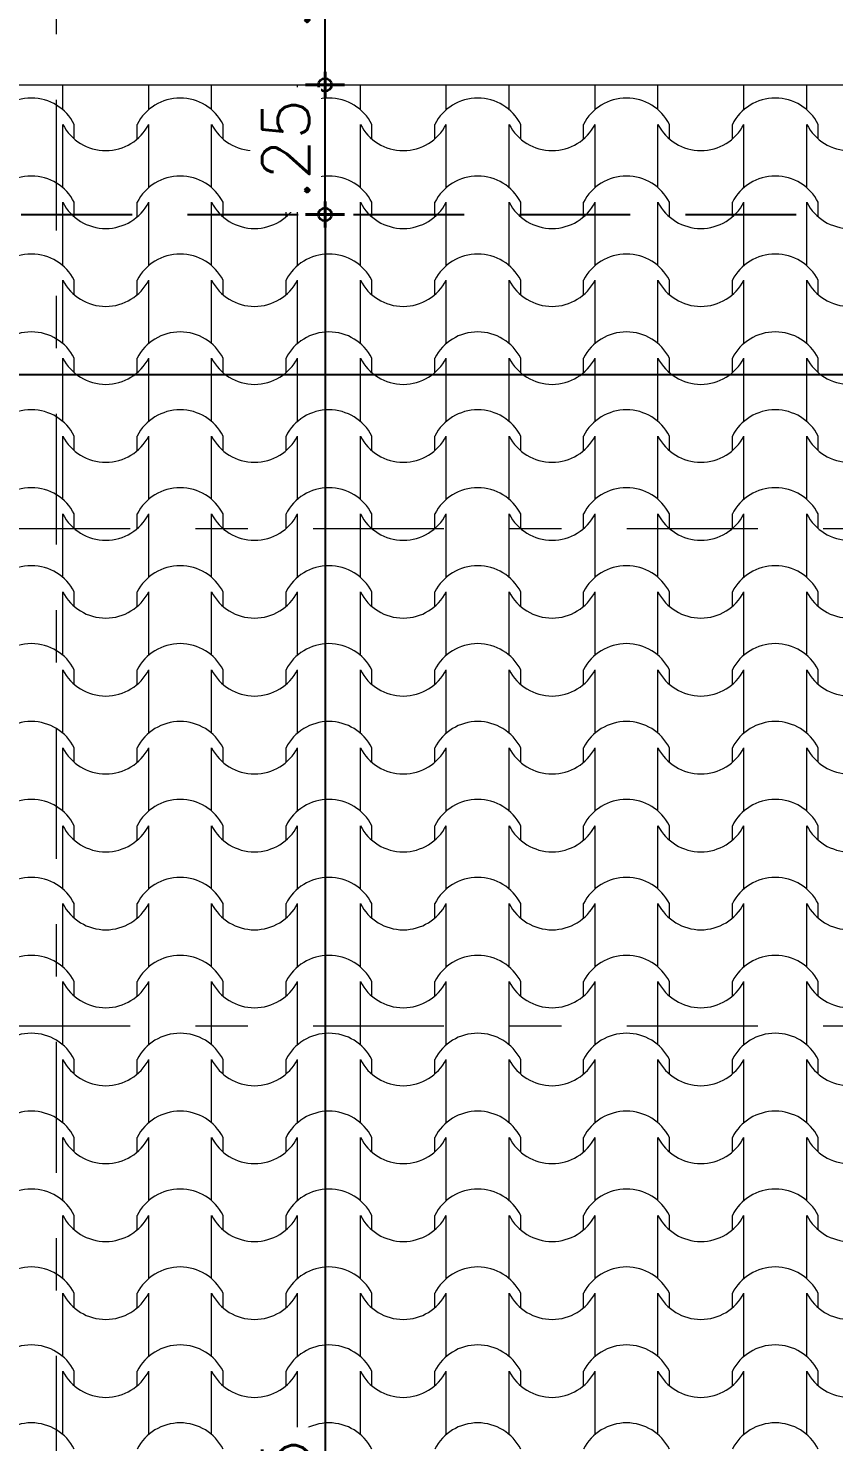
# Model space of a CAD drawing. Header units: metres. Extents: x -50 to 76, y -61 to 14.
# Drawn here: x 56.157 to 57.697, y -1.745 to 0.956 of the extents above; entities that cross this region are included whole.
import ezdxf

# ---------------------------------------------------------------- set-up
doc = ezdxf.new("R2010")
doc.units = ezdxf.units.M
doc.header["$MEASUREMENT"] = 0
for name, pattern in [('CENTERX2', [4, 2.5, -0.5, 0.5, -0.5]), ('DASHDOT2', [0.5, 0.25, -0.125, 0, -0.125]), ('Línea Oculta', [0.3175, 0.211667, -0.105833])]:
    doc.linetypes.add(name, pattern=pattern)
for name, color, linetype, lineweight in [('1 MUROS', 255, 'Continuous', 60), ('COTAS', 251, 'Continuous', 35), ('EJES', 251, 'CENTERX2', 0)]:
    doc.layers.add(name, color=color, linetype=linetype, lineweight=lineweight)
doc.layers.add('Nuevo_Estructura Compleja - Cubiertas', color=7, linetype='Continuous')
doc.layers.add('Nuevo_Estructura Compleja - Cubiertas_Pluma_Nº__92', color=7, linetype='Continuous', lineweight=13, true_color=0xbf8080)
doc.styles.add('cotas', font='romans.shx')
doc.dimstyles.new('COT-50', dxfattribs={"dimscale": 0.5, "dimtxt": 0.18, "dimasz": 0.05, "dimexe": 0.08, "dimexo": 0.1, "dimgap": 0.06, "dimtad": 1, "dimzin": 4, "dimdsep": 46, "dimtxsty": 'cotas', "dimblk1": 'COTA', "dimblk2": 'COTA', "dimsah": 1, "dimcen": 0.09, "dimse1": 1, "dimse2": 1, "dimclrd": 256, "dimclre": 253, "dimclrt": 14, "dimadec": 0, "dimazin": 0, "dimtfac": 1, "dimtix": 1, "dimtmove": 0, "dimatfit": 3, "dimldrblk": 'COTA', "dimfxl": 1, "dimtfill": 1, "dimtfillclr": 256, "dimtolj": 1, "dimtzin": 12, "dimarcsym": 0})

# ---------------------------------------------------------------- blocks, each defined once
blk = doc.blocks.new('*X26')
at = {"layer": 'Nuevo_Estructura Compleja - Cubiertas_Pluma_Nº__92', "color": 23, "linetype": 'Continuous', "lineweight": 13, "true_color": 0xbf8080}
for p, q in [((1.9118, 0.8002), (1.9118, 0.8475)), ((2.0761, 0.8002), (2.0761, 0.8475)), ((2.1963, 0.8002), (2.1963, 0.8475)), ((2.3606, 0.8002), (2.3606, 0.8475)), ((2.4808, 0.8002), (2.4808, 0.8475)), ((2.645, 0.8002), (2.645, 0.8475)), ((2.7653, 0.8002), (2.7653, 0.8475)), ((2.9295, 0.8002), (2.9295, 0.8475)), ((3.0498, 0.8002), (3.0498, 0.8475)), ((3.214, 0.8002), (3.214, 0.8475)), ((3.3342, 0.8002), (3.3342, 0.8475)), ((1.9118, 0.7117), (1.9118, 0.7721)), ((1.9338, 0.7443), (1.9338, 0.7721)), ((2.0541, 0.7443), (2.0541, 0.7721)), ((2.0761, 0.7117), (2.0761, 0.7721)), ((2.1963, 0.7117), (2.1963, 0.7721)), ((2.2183, 0.7443), (2.2183, 0.7721)), ((2.3386, 0.7443), (2.3386, 0.7721)), ((2.3606, 0.7117), (2.3606, 0.7721)), ((2.4808, 0.7117), (2.4808, 0.7721)), ((2.5028, 0.7443), (2.5028, 0.7721)), ((2.623, 0.7443), (2.623, 0.7721)), ((2.645, 0.7117), (2.645, 0.7721)), ((2.7653, 0.7117), (2.7653, 0.7721)), ((2.7873, 0.7443), (2.7873, 0.7721)), ((2.9075, 0.7443), (2.9075, 0.7721)), ((2.9295, 0.7117), (2.9295, 0.7721)), ((3.0498, 0.7117), (3.0498, 0.7721)), ((3.0718, 0.7443), (3.0718, 0.7721)), ((3.192, 0.7443), (3.192, 0.7721)), ((3.214, 0.7117), (3.214, 0.7721)), ((3.3342, 0.7117), (3.3342, 0.7721)), ((3.3562, 0.7443), (3.3562, 0.7721)), ((1.9118, 0.6513), (1.9118, 0.7117)), ((2.0761, 0.6513), (2.0761, 0.7117)), ((2.1963, 0.6513), (2.1963, 0.7117)), ((2.3606, 0.6513), (2.3606, 0.7117)), ((2.4808, 0.6513), (2.4808, 0.7117)), ((2.645, 0.6513), (2.645, 0.7117)), ((2.7653, 0.6513), (2.7653, 0.7117)), ((2.9295, 0.6513), (2.9295, 0.7117)), ((3.0498, 0.6513), (3.0498, 0.7117)), ((3.214, 0.6513), (3.214, 0.7117)), ((3.3342, 0.6513), (3.3342, 0.7117)), ((1.9118, 0.5628), (1.9118, 0.6232)), ((1.9338, 0.5954), (1.9338, 0.6232)), ((2.0541, 0.5954), (2.0541, 0.6232)), ((2.0761, 0.5628), (2.0761, 0.6232)), ((2.1963, 0.5628), (2.1963, 0.6232)), ((2.2183, 0.5954), (2.2183, 0.6232)), ((2.3386, 0.5954), (2.3386, 0.6232)), ((2.3606, 0.5628), (2.3606, 0.6232)), ((2.4808, 0.5628), (2.4808, 0.6232)), ((2.5028, 0.5954), (2.5028, 0.6232)), ((2.623, 0.5954), (2.623, 0.6232)), ((2.645, 0.5628), (2.645, 0.6232)), ((2.7653, 0.5628), (2.7653, 0.6232)), ((2.7873, 0.5954), (2.7873, 0.6232)), ((2.9075, 0.5954), (2.9075, 0.6232)), ((2.9295, 0.5628), (2.9295, 0.6232)), ((3.0498, 0.5628), (3.0498, 0.6232)), ((3.0718, 0.5954), (3.0718, 0.6232)), ((3.192, 0.5954), (3.192, 0.6232)), ((3.214, 0.5628), (3.214, 0.6232)), ((3.3342, 0.5628), (3.3342, 0.6232)), ((3.3562, 0.5954), (3.3562, 0.6232)), ((1.9118, 0.5024), (1.9118, 0.5628)), ((2.0761, 0.5024), (2.0761, 0.5628)), ((2.1963, 0.5024), (2.1963, 0.5628)), ((2.3606, 0.5024), (2.3606, 0.5628)), ((2.4808, 0.5024), (2.4808, 0.5628)), ((2.645, 0.5024), (2.645, 0.5628)), ((2.7653, 0.5024), (2.7653, 0.5628)), ((2.9295, 0.5024), (2.9295, 0.5628)), ((3.0498, 0.5024), (3.0498, 0.5628)), ((3.214, 0.5024), (3.214, 0.5628)), ((3.3342, 0.5024), (3.3342, 0.5628)), ((1.9118, 0.4139), (1.9118, 0.4743)), ((1.9338, 0.4466), (1.9338, 0.4743)), ((2.0541, 0.4466), (2.0541, 0.4743)), ((2.0761, 0.4139), (2.0761, 0.4743)), ((2.1963, 0.4139), (2.1963, 0.4743)), ((2.2183, 0.4466), (2.2183, 0.4743)), ((2.3386, 0.4466), (2.3386, 0.4743)), ((2.3606, 0.4139), (2.3606, 0.4743)), ((2.4808, 0.4139), (2.4808, 0.4743)), ((2.5028, 0.4466), (2.5028, 0.4743)), ((2.623, 0.4466), (2.623, 0.4743)), ((2.645, 0.4139), (2.645, 0.4743)), ((2.7653, 0.4139), (2.7653, 0.4743)), ((2.7873, 0.4466), (2.7873, 0.4743)), ((2.9075, 0.4466), (2.9075, 0.4743)), ((2.9295, 0.4139), (2.9295, 0.4743)), ((3.0498, 0.4139), (3.0498, 0.4743)), ((3.0718, 0.4466), (3.0718, 0.4743)), ((3.192, 0.4466), (3.192, 0.4743)), ((3.214, 0.4139), (3.214, 0.4743)), ((3.3342, 0.4139), (3.3342, 0.4743)), ((3.3562, 0.4466), (3.3562, 0.4743)), ((1.9118, 0.3536), (1.9118, 0.4139)), ((2.0761, 0.3536), (2.0761, 0.4139)), ((2.1963, 0.3536), (2.1963, 0.4139)), ((2.3606, 0.3536), (2.3606, 0.4139)), ((2.4808, 0.3536), (2.4808, 0.4139)), ((2.645, 0.3536), (2.645, 0.4139)), ((2.7653, 0.3536), (2.7653, 0.4139)), ((2.9295, 0.3536), (2.9295, 0.4139)), ((3.0498, 0.3536), (3.0498, 0.4139)), ((3.214, 0.3536), (3.214, 0.4139)), ((3.3342, 0.3536), (3.3342, 0.4139)), ((1.9118, 0.2651), (1.9118, 0.3254)), ((1.9338, 0.2977), (1.9338, 0.3254)), ((2.0541, 0.2977), (2.0541, 0.3254)), ((2.0761, 0.2651), (2.0761, 0.3254)), ((2.1963, 0.2651), (2.1963, 0.3254)), ((2.2183, 0.2977), (2.2183, 0.3254)), ((2.3386, 0.2977), (2.3386, 0.3254)), ((2.3606, 0.2651), (2.3606, 0.3254)), ((2.4808, 0.2651), (2.4808, 0.3254)), ((2.5028, 0.2977), (2.5028, 0.3254)), ((2.623, 0.2977), (2.623, 0.3254)), ((2.645, 0.2651), (2.645, 0.3254)), ((2.7653, 0.2651), (2.7653, 0.3254)), ((2.7873, 0.2977), (2.7873, 0.3254)), ((2.9075, 0.2977), (2.9075, 0.3254)), ((2.9295, 0.2651), (2.9295, 0.3254)), ((3.0498, 0.2651), (3.0498, 0.3254)), ((3.0718, 0.2977), (3.0718, 0.3254)), ((3.192, 0.2977), (3.192, 0.3254)), ((3.214, 0.2651), (3.214, 0.3254)), ((3.3342, 0.2651), (3.3342, 0.3254)), ((3.3562, 0.2977), (3.3562, 0.3254)), ((1.9118, 0.2047), (1.9118, 0.2651)), ((2.0761, 0.2047), (2.0761, 0.2651)), ((2.1963, 0.2047), (2.1963, 0.2651)), ((2.3606, 0.2047), (2.3606, 0.2651)), ((2.4808, 0.2047), (2.4808, 0.2651)), ((2.645, 0.2047), (2.645, 0.2651)), ((2.7653, 0.2047), (2.7653, 0.2651)), ((2.9295, 0.2047), (2.9295, 0.2651)), ((3.0498, 0.2047), (3.0498, 0.2651)), ((3.214, 0.2047), (3.214, 0.2651)), ((3.3342, 0.2047), (3.3342, 0.2651)), ((1.9118, 0.1162), (1.9118, 0.1766)), ((1.9338, 0.1488), (1.9338, 0.1766)), ((2.0541, 0.1488), (2.0541, 0.1766)), ((2.0761, 0.1162), (2.0761, 0.1766)), ((2.1963, 0.1162), (2.1963, 0.1766)), ((2.2183, 0.1488), (2.2183, 0.1766)), ((2.3386, 0.1488), (2.3386, 0.1766)), ((2.3606, 0.1162), (2.3606, 0.1766)), ((2.4808, 0.1162), (2.4808, 0.1766)), ((2.5028, 0.1488), (2.5028, 0.1766)), ((2.623, 0.1488), (2.623, 0.1766)), ((2.645, 0.1162), (2.645, 0.1766)), ((2.7653, 0.1162), (2.7653, 0.1766)), ((2.7873, 0.1488), (2.7873, 0.1766)), ((2.9075, 0.1488), (2.9075, 0.1766)), ((2.9295, 0.1162), (2.9295, 0.1766)), ((3.0498, 0.1162), (3.0498, 0.1766)), ((3.0718, 0.1488), (3.0718, 0.1766)), ((3.192, 0.1488), (3.192, 0.1766)), ((3.214, 0.1162), (3.214, 0.1766)), ((3.3342, 0.1162), (3.3342, 0.1766)), ((3.3562, 0.1488), (3.3562, 0.1766)), ((1.9118, 0.0558), (1.9118, 0.1162)), ((2.0761, 0.0558), (2.0761, 0.1162)), ((2.1963, 0.0558), (2.1963, 0.1162)), ((2.3606, 0.0558), (2.3606, 0.1162)), ((2.4808, 0.0558), (2.4808, 0.1162)), ((2.645, 0.0558), (2.645, 0.1162)), ((2.7653, 0.0558), (2.7653, 0.1162)), ((2.9295, 0.0558), (2.9295, 0.1162)), ((3.0498, 0.0558), (3.0498, 0.1162)), ((3.214, 0.0558), (3.214, 0.1162)), ((3.3342, 0.0558), (3.3342, 0.1162)), ((1.9118, -0.0327), (1.9118, 0.0277)), ((1.9338, -0.0001), (1.9338, 0.0277)), ((2.0541, -0.0001), (2.0541, 0.0277)), ((2.0761, -0.0327), (2.0761, 0.0277)), ((2.1963, -0.0327), (2.1963, 0.0277)), ((2.2183, -0.0001), (2.2183, 0.0277)), ((2.3386, -0.0001), (2.3386, 0.0277)), ((2.3606, -0.0327), (2.3606, 0.0277)), ((2.4808, -0.0327), (2.4808, 0.0277)), ((2.5028, -0.0001), (2.5028, 0.0277)), ((2.623, -0.0001), (2.623, 0.0277)), ((2.645, -0.0327), (2.645, 0.0277)), ((2.7653, -0.0327), (2.7653, 0.0277)), ((2.7873, -0.0001), (2.7873, 0.0277)), ((2.9075, -0.0001), (2.9075, 0.0277)), ((2.9295, -0.0327), (2.9295, 0.0277)), ((3.0498, -0.0327), (3.0498, 0.0277)), ((3.0718, -0.0001), (3.0718, 0.0277)), ((3.192, -0.0001), (3.192, 0.0277)), ((3.214, -0.0327), (3.214, 0.0277)), ((3.3342, -0.0327), (3.3342, 0.0277)), ((3.3562, -0.0001), (3.3562, 0.0277)), ((1.9118, -0.0931), (1.9118, -0.0327)), ((2.0761, -0.0931), (2.0761, -0.0327)), ((2.1963, -0.0931), (2.1963, -0.0327)), ((2.3606, -0.0931), (2.3606, -0.0327)), ((2.4808, -0.0931), (2.4808, -0.0327)), ((2.645, -0.0931), (2.645, -0.0327)), ((2.7653, -0.0931), (2.7653, -0.0327)), ((2.9295, -0.0931), (2.9295, -0.0327)), ((3.0498, -0.0931), (3.0498, -0.0327)), ((3.214, -0.0931), (3.214, -0.0327)), ((3.3342, -0.0931), (3.3342, -0.0327)), ((1.9118, -0.1816), (1.9118, -0.1212)), ((1.9338, -0.1489), (1.9338, -0.1212)), ((2.0541, -0.1489), (2.0541, -0.1212)), ((2.0761, -0.1816), (2.0761, -0.1212)), ((2.1963, -0.1816), (2.1963, -0.1212)), ((2.2183, -0.1489), (2.2183, -0.1212)), ((2.3386, -0.1489), (2.3386, -0.1212)), ((2.3606, -0.1816), (2.3606, -0.1212)), ((2.4808, -0.1816), (2.4808, -0.1212)), ((2.5028, -0.1489), (2.5028, -0.1212)), ((2.623, -0.1489), (2.623, -0.1212)), ((2.645, -0.1816), (2.645, -0.1212)), ((2.7653, -0.1816), (2.7653, -0.1212)), ((2.7873, -0.1489), (2.7873, -0.1212)), ((2.9075, -0.1489), (2.9075, -0.1212)), ((2.9295, -0.1816), (2.9295, -0.1212)), ((3.0498, -0.1816), (3.0498, -0.1212)), ((3.0718, -0.1489), (3.0718, -0.1212)), ((3.192, -0.1489), (3.192, -0.1212)), ((3.214, -0.1816), (3.214, -0.1212)), ((3.3342, -0.1816), (3.3342, -0.1212)), ((3.3562, -0.1489), (3.3562, -0.1212)), ((1.9118, -0.2419), (1.9118, -0.1816)), ((2.0761, -0.2419), (2.0761, -0.1816)), ((2.1963, -0.2419), (2.1963, -0.1816)), ((2.3606, -0.2419), (2.3606, -0.1816)), ((2.4808, -0.2419), (2.4808, -0.1816)), ((2.645, -0.2419), (2.645, -0.1816)), ((2.7653, -0.2419), (2.7653, -0.1816)), ((2.9295, -0.2419), (2.9295, -0.1816)), ((3.0498, -0.2419), (3.0498, -0.1816)), ((3.214, -0.2419), (3.214, -0.1816)), ((3.3342, -0.2419), (3.3342, -0.1816)), ((1.9118, -0.3304), (1.9118, -0.2701)), ((1.9338, -0.2978), (1.9338, -0.2701)), ((2.0541, -0.2978), (2.0541, -0.2701)), ((2.0761, -0.3304), (2.0761, -0.2701)), ((2.1963, -0.3304), (2.1963, -0.2701)), ((2.2183, -0.2978), (2.2183, -0.2701)), ((2.3386, -0.2978), (2.3386, -0.2701)), ((2.3606, -0.3304), (2.3606, -0.2701)), ((2.4808, -0.3304), (2.4808, -0.2701)), ((2.5028, -0.2978), (2.5028, -0.2701)), ((2.623, -0.2978), (2.623, -0.2701)), ((2.645, -0.3304), (2.645, -0.2701)), ((2.7653, -0.3304), (2.7653, -0.2701)), ((2.7873, -0.2978), (2.7873, -0.2701)), ((2.9075, -0.2978), (2.9075, -0.2701)), ((2.9295, -0.3304), (2.9295, -0.2701)), ((3.0498, -0.3304), (3.0498, -0.2701)), ((3.0718, -0.2978), (3.0718, -0.2701)), ((3.192, -0.2978), (3.192, -0.2701)), ((3.214, -0.3304), (3.214, -0.2701)), ((3.3342, -0.3304), (3.3342, -0.2701)), ((3.3562, -0.2978), (3.3562, -0.2701)), ((1.9118, -0.3908), (1.9118, -0.3304)), ((2.0761, -0.3908), (2.0761, -0.3304)), ((2.1963, -0.3908), (2.1963, -0.3304)), ((2.3606, -0.3908), (2.3606, -0.3304)), ((2.4808, -0.3908), (2.4808, -0.3304)), ((2.645, -0.3908), (2.645, -0.3304)), ((2.7653, -0.3908), (2.7653, -0.3304)), ((2.9295, -0.3908), (2.9295, -0.3304)), ((3.0498, -0.3908), (3.0498, -0.3304)), ((3.214, -0.3908), (3.214, -0.3304)), ((3.3342, -0.3908), (3.3342, -0.3304)), ((1.9118, -0.4793), (1.9118, -0.4189)), ((1.9338, -0.4467), (1.9338, -0.4189)), ((2.0541, -0.4467), (2.0541, -0.4189)), ((2.0761, -0.4793), (2.0761, -0.4189)), ((2.1963, -0.4793), (2.1963, -0.4189)), ((2.2183, -0.4467), (2.2183, -0.4189)), ((2.3386, -0.4467), (2.3386, -0.4189)), ((2.3606, -0.4793), (2.3606, -0.4189)), ((2.4808, -0.4793), (2.4808, -0.4189)), ((2.5028, -0.4467), (2.5028, -0.4189)), ((2.623, -0.4467), (2.623, -0.4189)), ((2.645, -0.4793), (2.645, -0.4189)), ((2.7653, -0.4793), (2.7653, -0.4189)), ((2.7873, -0.4467), (2.7873, -0.4189)), ((2.9075, -0.4467), (2.9075, -0.4189)), ((2.9295, -0.4793), (2.9295, -0.4189)), ((3.0498, -0.4793), (3.0498, -0.4189)), ((3.0718, -0.4467), (3.0718, -0.4189)), ((3.192, -0.4467), (3.192, -0.4189)), ((3.214, -0.4793), (3.214, -0.4189)), ((3.3342, -0.4793), (3.3342, -0.4189)), ((3.3562, -0.4467), (3.3562, -0.4189)), ((1.9118, -0.5397), (1.9118, -0.4793)), ((2.0761, -0.5397), (2.0761, -0.4793)), ((2.1963, -0.5397), (2.1963, -0.4793)), ((2.3606, -0.5397), (2.3606, -0.4793)), ((2.4808, -0.5397), (2.4808, -0.4793)), ((2.645, -0.5397), (2.645, -0.4793)), ((2.7653, -0.5397), (2.7653, -0.4793)), ((2.9295, -0.5397), (2.9295, -0.4793)), ((3.0498, -0.5397), (3.0498, -0.4793)), ((3.214, -0.5397), (3.214, -0.4793)), ((3.3342, -0.5397), (3.3342, -0.4793)), ((1.9118, -0.6282), (1.9118, -0.5678)), ((1.9338, -0.5956), (1.9338, -0.5678)), ((2.0541, -0.5956), (2.0541, -0.5678)), ((2.0761, -0.6282), (2.0761, -0.5678)), ((2.1963, -0.6282), (2.1963, -0.5678)), ((2.2183, -0.5956), (2.2183, -0.5678)), ((2.3386, -0.5956), (2.3386, -0.5678)), ((2.3606, -0.6282), (2.3606, -0.5678)), ((2.4808, -0.6282), (2.4808, -0.5678)), ((2.5028, -0.5956), (2.5028, -0.5678)), ((2.623, -0.5956), (2.623, -0.5678)), ((2.645, -0.6282), (2.645, -0.5678)), ((2.7653, -0.6282), (2.7653, -0.5678)), ((2.7873, -0.5956), (2.7873, -0.5678)), ((2.9075, -0.5956), (2.9075, -0.5678)), ((2.9295, -0.6282), (2.9295, -0.5678)), ((3.0498, -0.6282), (3.0498, -0.5678)), ((3.0718, -0.5956), (3.0718, -0.5678)), ((3.192, -0.5956), (3.192, -0.5678)), ((3.214, -0.6282), (3.214, -0.5678)), ((3.3342, -0.6282), (3.3342, -0.5678)), ((3.3562, -0.5956), (3.3562, -0.5678)), ((1.9118, -0.6886), (1.9118, -0.6282)), ((2.0761, -0.6886), (2.0761, -0.6282)), ((2.1963, -0.6886), (2.1963, -0.6282)), ((2.3606, -0.6886), (2.3606, -0.6282)), ((2.4808, -0.6886), (2.4808, -0.6282)), ((2.645, -0.6886), (2.645, -0.6282)), ((2.7653, -0.6886), (2.7653, -0.6282)), ((2.9295, -0.6886), (2.9295, -0.6282)), ((3.0498, -0.6886), (3.0498, -0.6282)), ((3.214, -0.6886), (3.214, -0.6282)), ((3.3342, -0.6886), (3.3342, -0.6282)), ((1.9118, -0.777), (1.9118, -0.7167)), ((1.9338, -0.7444), (1.9338, -0.7167)), ((2.0541, -0.7444), (2.0541, -0.7167)), ((2.0761, -0.777), (2.0761, -0.7167)), ((2.1963, -0.777), (2.1963, -0.7167)), ((2.2183, -0.7444), (2.2183, -0.7167)), ((2.3386, -0.7444), (2.3386, -0.7167)), ((2.3606, -0.777), (2.3606, -0.7167)), ((2.4808, -0.777), (2.4808, -0.7167)), ((2.5028, -0.7444), (2.5028, -0.7167)), ((2.623, -0.7444), (2.623, -0.7167)), ((2.645, -0.777), (2.645, -0.7167)), ((2.7653, -0.777), (2.7653, -0.7167)), ((2.7873, -0.7444), (2.7873, -0.7167)), ((2.9075, -0.7444), (2.9075, -0.7167)), ((2.9295, -0.777), (2.9295, -0.7167)), ((3.0498, -0.777), (3.0498, -0.7167)), ((3.0718, -0.7444), (3.0718, -0.7167)), ((3.192, -0.7444), (3.192, -0.7167)), ((3.214, -0.777), (3.214, -0.7167)), ((3.3342, -0.777), (3.3342, -0.7167)), ((3.3562, -0.7444), (3.3562, -0.7167)), ((1.9118, -0.8374), (1.9118, -0.777)), ((2.0761, -0.8374), (2.0761, -0.777)), ((2.1963, -0.8374), (2.1963, -0.777)), ((2.3606, -0.8374), (2.3606, -0.777)), ((2.4808, -0.8374), (2.4808, -0.777)), ((2.645, -0.8374), (2.645, -0.777)), ((2.7653, -0.8374), (2.7653, -0.777)), ((2.9295, -0.8374), (2.9295, -0.777)), ((3.0498, -0.8374), (3.0498, -0.777)), ((3.214, -0.8374), (3.214, -0.777)), ((3.3342, -0.8374), (3.3342, -0.777)), ((1.9118, -0.9259), (1.9118, -0.8655)), ((1.9338, -0.8933), (1.9338, -0.8655)), ((2.0541, -0.8933), (2.0541, -0.8655)), ((2.0761, -0.9259), (2.0761, -0.8655)), ((2.1963, -0.9259), (2.1963, -0.8655)), ((2.2183, -0.8933), (2.2183, -0.8655)), ((2.3386, -0.8933), (2.3386, -0.8655)), ((2.3606, -0.9259), (2.3606, -0.8655)), ((2.4808, -0.9259), (2.4808, -0.8655)), ((2.5028, -0.8933), (2.5028, -0.8655)), ((2.623, -0.8933), (2.623, -0.8655)), ((2.645, -0.9259), (2.645, -0.8655)), ((2.7653, -0.9259), (2.7653, -0.8655)), ((2.7873, -0.8933), (2.7873, -0.8655)), ((2.9075, -0.8933), (2.9075, -0.8655)), ((2.9295, -0.9259), (2.9295, -0.8655)), ((3.0498, -0.9259), (3.0498, -0.8655)), ((3.0718, -0.8933), (3.0718, -0.8655)), ((3.192, -0.8933), (3.192, -0.8655)), ((3.214, -0.9259), (3.214, -0.8655)), ((3.3342, -0.9259), (3.3342, -0.8655)), ((3.3562, -0.8933), (3.3562, -0.8655)), ((1.9118, -0.9863), (1.9118, -0.9259)), ((2.0761, -0.9863), (2.0761, -0.9259)), ((2.1963, -0.9863), (2.1963, -0.9259)), ((2.3606, -0.9863), (2.3606, -0.9259)), ((2.4808, -0.9863), (2.4808, -0.9259)), ((2.645, -0.9863), (2.645, -0.9259)), ((2.7653, -0.9863), (2.7653, -0.9259)), ((2.9295, -0.9863), (2.9295, -0.9259)), ((3.0498, -0.9863), (3.0498, -0.9259)), ((3.214, -0.9863), (3.214, -0.9259)), ((3.3342, -0.9863), (3.3342, -0.9259)), ((1.9118, -1.0748), (1.9118, -1.0144)), ((1.9338, -1.0422), (1.9338, -1.0144)), ((2.0541, -1.0422), (2.0541, -1.0144)), ((2.0761, -1.0748), (2.0761, -1.0144)), ((2.1963, -1.0748), (2.1963, -1.0144)), ((2.2183, -1.0422), (2.2183, -1.0144)), ((2.3386, -1.0422), (2.3386, -1.0144)), ((2.3606, -1.0748), (2.3606, -1.0144)), ((2.4808, -1.0748), (2.4808, -1.0144)), ((2.5028, -1.0422), (2.5028, -1.0144)), ((2.623, -1.0422), (2.623, -1.0144)), ((2.645, -1.0748), (2.645, -1.0144)), ((2.7653, -1.0748), (2.7653, -1.0144)), ((2.7873, -1.0422), (2.7873, -1.0144)), ((2.9075, -1.0422), (2.9075, -1.0144)), ((2.9295, -1.0748), (2.9295, -1.0144)), ((3.0498, -1.0748), (3.0498, -1.0144)), ((3.0718, -1.0422), (3.0718, -1.0144)), ((3.192, -1.0422), (3.192, -1.0144)), ((3.214, -1.0748), (3.214, -1.0144)), ((3.3342, -1.0748), (3.3342, -1.0144)), ((3.3562, -1.0422), (3.3562, -1.0144)), ((1.9118, -1.1352), (1.9118, -1.0748)), ((2.0761, -1.1352), (2.0761, -1.0748)), ((2.1963, -1.1352), (2.1963, -1.0748)), ((2.3606, -1.1352), (2.3606, -1.0748)), ((2.4808, -1.1352), (2.4808, -1.0748)), ((2.645, -1.1352), (2.645, -1.0748)), ((2.7653, -1.1352), (2.7653, -1.0748)), ((2.9295, -1.1352), (2.9295, -1.0748)), ((3.0498, -1.1352), (3.0498, -1.0748)), ((3.214, -1.1352), (3.214, -1.0748)), ((3.3342, -1.1352), (3.3342, -1.0748)), ((1.9118, -1.2237), (1.9118, -1.1633)), ((1.9338, -1.191), (1.9338, -1.1633)), ((2.0541, -1.191), (2.0541, -1.1633)), ((2.0761, -1.2237), (2.0761, -1.1633)), ((2.1963, -1.2237), (2.1963, -1.1633)), ((2.2183, -1.191), (2.2183, -1.1633)), ((2.3386, -1.191), (2.3386, -1.1633)), ((2.3606, -1.2237), (2.3606, -1.1633)), ((2.4808, -1.2237), (2.4808, -1.1633)), ((2.5028, -1.191), (2.5028, -1.1633)), ((2.623, -1.191), (2.623, -1.1633)), ((2.645, -1.2237), (2.645, -1.1633)), ((2.7653, -1.2237), (2.7653, -1.1633)), ((2.7873, -1.191), (2.7873, -1.1633)), ((2.9075, -1.191), (2.9075, -1.1633)), ((2.9295, -1.2237), (2.9295, -1.1633)), ((3.0498, -1.2237), (3.0498, -1.1633)), ((3.0718, -1.191), (3.0718, -1.1633)), ((3.192, -1.191), (3.192, -1.1633)), ((3.214, -1.2237), (3.214, -1.1633)), ((3.3342, -1.2237), (3.3342, -1.1633)), ((3.3562, -1.191), (3.3562, -1.1633)), ((1.9118, -1.284), (1.9118, -1.2237)), ((2.0761, -1.284), (2.0761, -1.2237)), ((2.1963, -1.284), (2.1963, -1.2237)), ((2.3606, -1.284), (2.3606, -1.2237)), ((2.4808, -1.284), (2.4808, -1.2237)), ((2.645, -1.284), (2.645, -1.2237)), ((2.7653, -1.284), (2.7653, -1.2237)), ((2.9295, -1.284), (2.9295, -1.2237)), ((3.0498, -1.284), (3.0498, -1.2237)), ((3.214, -1.284), (3.214, -1.2237)), ((3.3342, -1.284), (3.3342, -1.2237)), ((1.9118, -1.3725), (1.9118, -1.3122)), ((1.9338, -1.3399), (1.9338, -1.3122)), ((2.0541, -1.3399), (2.0541, -1.3122)), ((2.0761, -1.3725), (2.0761, -1.3122)), ((2.1963, -1.3725), (2.1963, -1.3122)), ((2.2183, -1.3399), (2.2183, -1.3122)), ((2.3386, -1.3399), (2.3386, -1.3122)), ((2.3606, -1.3725), (2.3606, -1.3122)), ((2.4808, -1.3725), (2.4808, -1.3122)), ((2.5028, -1.3399), (2.5028, -1.3122)), ((2.623, -1.3399), (2.623, -1.3122)), ((2.645, -1.3725), (2.645, -1.3122)), ((2.7653, -1.3725), (2.7653, -1.3122)), ((2.7873, -1.3399), (2.7873, -1.3122)), ((2.9075, -1.3399), (2.9075, -1.3122)), ((2.9295, -1.3725), (2.9295, -1.3122)), ((3.0498, -1.3725), (3.0498, -1.3122)), ((3.0718, -1.3399), (3.0718, -1.3122)), ((3.192, -1.3399), (3.192, -1.3122)), ((3.214, -1.3725), (3.214, -1.3122)), ((3.3342, -1.3725), (3.3342, -1.3122)), ((3.3562, -1.3399), (3.3562, -1.3122)), ((1.9118, -1.4329), (1.9118, -1.3725)), ((2.0761, -1.4329), (2.0761, -1.3725)), ((2.1963, -1.4329), (2.1963, -1.3725)), ((2.3606, -1.4329), (2.3606, -1.3725)), ((2.4808, -1.4329), (2.4808, -1.3725)), ((2.645, -1.4329), (2.645, -1.3725)), ((2.7653, -1.4329), (2.7653, -1.3725)), ((2.9295, -1.4329), (2.9295, -1.3725)), ((3.0498, -1.4329), (3.0498, -1.3725)), ((3.214, -1.4329), (3.214, -1.3725)), ((3.3342, -1.4329), (3.3342, -1.3725)), ((1.9118, -1.5214), (1.9118, -1.461)), ((1.9338, -1.4888), (1.9338, -1.461)), ((2.0541, -1.4888), (2.0541, -1.461)), ((2.0761, -1.5214), (2.0761, -1.461)), ((2.1963, -1.5214), (2.1963, -1.461)), ((2.2183, -1.4888), (2.2183, -1.461)), ((2.3386, -1.4888), (2.3386, -1.461)), ((2.3606, -1.5214), (2.3606, -1.461)), ((2.4808, -1.5214), (2.4808, -1.461)), ((2.5028, -1.4888), (2.5028, -1.461)), ((2.623, -1.4888), (2.623, -1.461)), ((2.645, -1.5214), (2.645, -1.461)), ((2.7653, -1.5214), (2.7653, -1.461)), ((2.7873, -1.4888), (2.7873, -1.461)), ((2.9075, -1.4888), (2.9075, -1.461)), ((2.9295, -1.5214), (2.9295, -1.461)), ((3.0498, -1.5214), (3.0498, -1.461)), ((3.0718, -1.4888), (3.0718, -1.461)), ((3.192, -1.4888), (3.192, -1.461)), ((3.214, -1.5214), (3.214, -1.461)), ((3.3342, -1.5214), (3.3342, -1.461)), ((3.3562, -1.4888), (3.3562, -1.461)), ((1.9118, -1.5818), (1.9118, -1.5214)), ((2.0761, -1.5818), (2.0761, -1.5214)), ((2.1963, -1.5818), (2.1963, -1.5214)), ((2.3606, -1.5818), (2.3606, -1.5214)), ((2.4808, -1.5818), (2.4808, -1.5214)), ((2.645, -1.5818), (2.645, -1.5214)), ((2.7653, -1.5818), (2.7653, -1.5214)), ((2.9295, -1.5818), (2.9295, -1.5214)), ((3.0498, -1.5818), (3.0498, -1.5214)), ((3.214, -1.5818), (3.214, -1.5214)), ((3.3342, -1.5818), (3.3342, -1.5214)), ((1.9118, -1.6703), (1.9118, -1.6099)), ((1.9338, -1.6377), (1.9338, -1.6099)), ((2.0541, -1.6377), (2.0541, -1.6099)), ((2.0761, -1.6703), (2.0761, -1.6099)), ((2.1963, -1.6703), (2.1963, -1.6099)), ((2.2183, -1.6377), (2.2183, -1.6099)), ((2.3386, -1.6377), (2.3386, -1.6099)), ((2.3606, -1.6703), (2.3606, -1.6099)), ((2.4808, -1.6703), (2.4808, -1.6099)), ((2.5028, -1.6377), (2.5028, -1.6099)), ((2.623, -1.6377), (2.623, -1.6099)), ((2.645, -1.6703), (2.645, -1.6099)), ((2.7653, -1.6703), (2.7653, -1.6099)), ((2.7873, -1.6377), (2.7873, -1.6099)), ((2.9075, -1.6377), (2.9075, -1.6099)), ((2.9295, -1.6703), (2.9295, -1.6099)), ((3.0498, -1.6703), (3.0498, -1.6099)), ((3.0718, -1.6377), (3.0718, -1.6099)), ((3.192, -1.6377), (3.192, -1.6099)), ((3.214, -1.6703), (3.214, -1.6099)), ((3.3342, -1.6703), (3.3342, -1.6099)), ((3.3562, -1.6377), (3.3562, -1.6099)), ((1.9118, -1.7307), (1.9118, -1.6703)), ((2.0761, -1.7307), (2.0761, -1.6703)), ((2.1963, -1.7307), (2.1963, -1.6703)), ((2.3606, -1.7307), (2.3606, -1.6703)), ((2.4808, -1.7307), (2.4808, -1.6703)), ((2.645, -1.7307), (2.645, -1.6703)), ((2.7653, -1.7307), (2.7653, -1.6703)), ((2.9295, -1.7307), (2.9295, -1.6703)), ((3.0498, -1.7307), (3.0498, -1.6703)), ((3.214, -1.7307), (3.214, -1.6703)), ((3.3342, -1.7307), (3.3342, -1.6703))]:
    blk.add_line(p, q, dxfattribs=at)
for centre, major_axis, start_param, end_param in [((1.8517, 0.7312), (0.0919, 0), 0.466079, 2.675513), ((2.1362, 0.7312), (0.0919, 0), 0.466079, 2.675513), ((2.4207, 0.7312), (0.0919, 0), 0.466079, 2.675513), ((2.7052, 0.7312), (0.0919, 0), 0.466079, 2.675513), ((2.9896, 0.7312), (0.0919, 0), 0.466079, 2.675513), ((3.2741, 0.7312), (0.0919, 0), 0.466079, 2.675513), ((1.9942, 0.8136), (0.0925, 0), 3.612631, 4.709413), ((1.9937, 0.8136), (0.0925, 0), 4.715365, 5.812147), ((2.2787, 0.8136), (0.0925, 0), 3.612631, 4.709413), ((2.2782, 0.8136), (0.0925, 0), 4.715365, 5.812147), ((2.5632, 0.8136), (0.0925, 0), 3.612631, 4.709413), ((2.5626, 0.8136), (0.0925, 0), 4.715365, 5.812147), ((2.8477, 0.8136), (0.0925, 0), 3.612631, 4.709413), ((2.8471, 0.8136), (0.0925, 0), 4.715365, 5.812147), ((3.1322, 0.8136), (0.0925, 0), 3.612631, 4.709413), ((3.1316, 0.8136), (0.0925, 0), 4.715365, 5.812147), ((3.4166, 0.8136), (0.0925, 0), 3.612631, 4.709413), ((1.8517, 0.5823), (0.0919, 0), 0.466079, 2.675513), ((2.1362, 0.5823), (0.0919, 0), 0.466079, 2.675513), ((2.4207, 0.5823), (0.0919, 0), 0.466079, 2.675513), ((2.7052, 0.5823), (0.0919, 0), 0.466079, 2.675513), ((2.9896, 0.5823), (0.0919, 0), 0.466079, 2.675513), ((3.2741, 0.5823), (0.0919, 0), 0.466079, 2.675513), ((1.9942, 0.6647), (0.0925, 0), 3.612631, 4.709413), ((1.9937, 0.6647), (0.0925, 0), 4.715365, 5.812147), ((2.2787, 0.6647), (0.0925, 0), 3.612631, 4.709413), ((2.2782, 0.6647), (0.0925, 0), 4.715365, 5.812147), ((2.5632, 0.6647), (0.0925, 0), 3.612631, 4.709413), ((2.5626, 0.6647), (0.0925, 0), 4.715365, 5.812147), ((2.8477, 0.6647), (0.0925, 0), 3.612631, 4.709413), ((2.8471, 0.6647), (0.0925, 0), 4.715365, 5.812147), ((3.1322, 0.6647), (0.0925, 0), 3.612631, 4.709413), ((3.1316, 0.6647), (0.0925, 0), 4.715365, 5.812147), ((3.4166, 0.6647), (0.0925, 0), 3.612631, 4.709413), ((1.8517, 0.4334), (0.0919, 0), 0.466079, 2.675513), ((2.1362, 0.4334), (0.0919, 0), 0.466079, 2.675513), ((2.4207, 0.4334), (0.0919, 0), 0.466079, 2.675513), ((2.7052, 0.4334), (0.0919, 0), 0.466079, 2.675513), ((2.9896, 0.4334), (0.0919, 0), 0.466079, 2.675513), ((3.2741, 0.4334), (0.0919, 0), 0.466079, 2.675513), ((1.9942, 0.5159), (0.0925, 0), 3.612631, 4.709413), ((1.9937, 0.5159), (0.0925, 0), 4.715365, 5.812147), ((2.2787, 0.5159), (0.0925, 0), 3.612631, 4.709413), ((2.2782, 0.5159), (0.0925, 0), 4.715365, 5.812147), ((2.5632, 0.5159), (0.0925, 0), 3.612631, 4.709413), ((2.5626, 0.5159), (0.0925, 0), 4.715365, 5.812147), ((2.8477, 0.5159), (0.0925, 0), 3.612631, 4.709413), ((2.8471, 0.5159), (0.0925, 0), 4.715365, 5.812147), ((3.1322, 0.5159), (0.0925, 0), 3.612631, 4.709413), ((3.1316, 0.5159), (0.0925, 0), 4.715365, 5.812147), ((3.4166, 0.5159), (0.0925, 0), 3.612631, 4.709413), ((1.8517, 0.2845), (0.0919, 0), 0.466079, 2.675513), ((2.1362, 0.2845), (0.0919, 0), 0.466079, 2.675513), ((2.4207, 0.2845), (0.0919, 0), 0.466079, 2.675513), ((2.7052, 0.2845), (0.0919, 0), 0.466079, 2.675513), ((2.9896, 0.2845), (0.0919, 0), 0.466079, 2.675513), ((3.2741, 0.2845), (0.0919, 0), 0.466079, 2.675513), ((1.9942, 0.367), (0.0925, 0), 3.612631, 4.709413), ((1.9937, 0.367), (0.0925, 0), 4.715365, 5.812147), ((2.2787, 0.367), (0.0925, 0), 3.612631, 4.709413), ((2.2782, 0.367), (0.0925, 0), 4.715365, 5.812147), ((2.5632, 0.367), (0.0925, 0), 3.612631, 4.709413), ((2.5626, 0.367), (0.0925, 0), 4.715365, 5.812147), ((2.8477, 0.367), (0.0925, 0), 3.612631, 4.709413), ((2.8471, 0.367), (0.0925, 0), 4.715365, 5.812147), ((3.1322, 0.367), (0.0925, 0), 3.612631, 4.709413), ((3.1316, 0.367), (0.0925, 0), 4.715365, 5.812147), ((3.4166, 0.367), (0.0925, 0), 3.612631, 4.709413), ((1.8517, 0.1357), (0.0919, 0), 0.466079, 2.675513), ((2.1362, 0.1357), (0.0919, 0), 0.466079, 2.675513), ((2.4207, 0.1357), (0.0919, 0), 0.466079, 2.675513), ((2.7052, 0.1357), (0.0919, 0), 0.466079, 2.675513), ((2.9896, 0.1357), (0.0919, 0), 0.466079, 2.675513), ((3.2741, 0.1357), (0.0919, 0), 0.466079, 2.675513), ((1.9942, 0.2181), (0.0925, 0), 3.612631, 4.709413), ((1.9937, 0.2181), (0.0925, 0), 4.715365, 5.812147), ((2.2787, 0.2181), (0.0925, 0), 3.612631, 4.709413), ((2.2782, 0.2181), (0.0925, 0), 4.715365, 5.812147), ((2.5632, 0.2181), (0.0925, 0), 3.612631, 4.709413), ((2.5626, 0.2181), (0.0925, 0), 4.715365, 5.812147), ((2.8477, 0.2181), (0.0925, 0), 3.612631, 4.709413), ((2.8471, 0.2181), (0.0925, 0), 4.715365, 5.812147), ((3.1322, 0.2181), (0.0925, 0), 3.612631, 4.709413), ((3.1316, 0.2181), (0.0925, 0), 4.715365, 5.812147), ((3.4166, 0.2181), (0.0925, 0), 3.612631, 4.709413), ((1.8517, -0.0132), (0.0919, 0), 0.466079, 2.675513), ((2.1362, -0.0132), (0.0919, 0), 0.466079, 2.675513), ((2.4207, -0.0132), (0.0919, 0), 0.466079, 2.675513), ((2.7052, -0.0132), (0.0919, 0), 0.466079, 2.675513), ((2.9896, -0.0132), (0.0919, 0), 0.466079, 2.675513), ((3.2741, -0.0132), (0.0919, 0), 0.466079, 2.675513), ((1.9942, 0.0692), (0.0925, 0), 3.612631, 4.709413), ((1.9937, 0.0692), (0.0925, 0), 4.715365, 5.812147), ((2.2787, 0.0692), (0.0925, 0), 3.612631, 4.709413), ((2.2782, 0.0692), (0.0925, 0), 4.715365, 5.812147), ((2.5632, 0.0692), (0.0925, 0), 3.612631, 4.709413), ((2.5626, 0.0692), (0.0925, 0), 4.715365, 5.812147), ((2.8477, 0.0692), (0.0925, 0), 3.612631, 4.709413), ((2.8471, 0.0692), (0.0925, 0), 4.715365, 5.812147), ((3.1322, 0.0692), (0.0925, 0), 3.612631, 4.709413), ((3.1316, 0.0692), (0.0925, 0), 4.715365, 5.812147), ((3.4166, 0.0692), (0.0925, 0), 3.612631, 4.709413), ((1.8517, -0.1621), (0.0919, 0), 0.466079, 2.675513), ((2.1362, -0.1621), (0.0919, 0), 0.466079, 2.675513), ((2.4207, -0.1621), (0.0919, 0), 0.466079, 2.675513), ((2.7052, -0.1621), (0.0919, 0), 0.466079, 2.675513), ((2.9896, -0.1621), (0.0919, 0), 0.466079, 2.675513), ((3.2741, -0.1621), (0.0919, 0), 0.466079, 2.675513), ((1.9942, -0.0796), (0.0925, 0), 3.612631, 4.709413), ((1.9937, -0.0796), (0.0925, 0), 4.715365, 5.812147), ((2.2787, -0.0796), (0.0925, 0), 3.612631, 4.709413), ((2.2782, -0.0796), (0.0925, 0), 4.715365, 5.812147), ((2.5632, -0.0796), (0.0925, 0), 3.612631, 4.709413), ((2.5626, -0.0796), (0.0925, 0), 4.715365, 5.812147), ((2.8477, -0.0796), (0.0925, 0), 3.612631, 4.709413), ((2.8471, -0.0796), (0.0925, 0), 4.715365, 5.812147), ((3.1322, -0.0796), (0.0925, 0), 3.612631, 4.709413), ((3.1316, -0.0796), (0.0925, 0), 4.715365, 5.812147), ((3.4166, -0.0796), (0.0925, 0), 3.612631, 4.709413), ((1.8517, -0.311), (0.0919, 0), 0.466079, 2.675513), ((2.1362, -0.311), (0.0919, 0), 0.466079, 2.675513), ((2.4207, -0.311), (0.0919, 0), 0.466079, 2.675513), ((2.7052, -0.311), (0.0919, 0), 0.466079, 2.675513), ((2.9896, -0.311), (0.0919, 0), 0.466079, 2.675513), ((3.2741, -0.311), (0.0919, 0), 0.466079, 2.675513), ((1.9942, -0.2285), (0.0925, 0), 3.612631, 4.709413), ((1.9937, -0.2285), (0.0925, 0), 4.715365, 5.812147), ((2.2787, -0.2285), (0.0925, 0), 3.612631, 4.709413), ((2.2782, -0.2285), (0.0925, 0), 4.715365, 5.812147), ((2.5632, -0.2285), (0.0925, 0), 3.612631, 4.709413), ((2.5626, -0.2285), (0.0925, 0), 4.715365, 5.812147), ((2.8477, -0.2285), (0.0925, 0), 3.612631, 4.709413), ((2.8471, -0.2285), (0.0925, 0), 4.715365, 5.812147), ((3.1322, -0.2285), (0.0925, 0), 3.612631, 4.709413), ((3.1316, -0.2285), (0.0925, 0), 4.715365, 5.812147), ((3.4166, -0.2285), (0.0925, 0), 3.612631, 4.709413), ((1.8517, -0.4598), (0.0919, 0), 0.466079, 2.675513), ((2.1362, -0.4598), (0.0919, 0), 0.466079, 2.675513), ((2.4207, -0.4598), (0.0919, 0), 0.466079, 2.675513), ((2.7052, -0.4598), (0.0919, 0), 0.466079, 2.675513), ((2.9896, -0.4598), (0.0919, 0), 0.466079, 2.675513), ((3.2741, -0.4598), (0.0919, 0), 0.466079, 2.675513), ((1.9942, -0.3774), (0.0925, 0), 3.612631, 4.709413), ((1.9937, -0.3774), (0.0925, 0), 4.715365, 5.812147), ((2.2787, -0.3774), (0.0925, 0), 3.612631, 4.709413), ((2.2782, -0.3774), (0.0925, 0), 4.715365, 5.812147), ((2.5632, -0.3774), (0.0925, 0), 3.612631, 4.709413), ((2.5626, -0.3774), (0.0925, 0), 4.715365, 5.812147), ((2.8477, -0.3774), (0.0925, 0), 3.612631, 4.709413), ((2.8471, -0.3774), (0.0925, 0), 4.715365, 5.812147), ((3.1322, -0.3774), (0.0925, 0), 3.612631, 4.709413), ((3.1316, -0.3774), (0.0925, 0), 4.715365, 5.812147), ((3.4166, -0.3774), (0.0925, 0), 3.612631, 4.709413), ((1.8517, -0.6087), (0.0919, 0), 0.466079, 2.675513), ((2.1362, -0.6087), (0.0919, 0), 0.466079, 2.675513), ((2.4207, -0.6087), (0.0919, 0), 0.466079, 2.675513), ((2.7052, -0.6087), (0.0919, 0), 0.466079, 2.675513), ((2.9896, -0.6087), (0.0919, 0), 0.466079, 2.675513), ((3.2741, -0.6087), (0.0919, 0), 0.466079, 2.675513), ((1.9942, -0.5262), (0.0925, 0), 3.612631, 4.709413), ((1.9937, -0.5262), (0.0925, 0), 4.715365, 5.812147), ((2.2787, -0.5262), (0.0925, 0), 3.612631, 4.709413), ((2.2782, -0.5262), (0.0925, 0), 4.715365, 5.812147), ((2.5632, -0.5262), (0.0925, 0), 3.612631, 4.709413), ((2.5626, -0.5262), (0.0925, 0), 4.715365, 5.812147), ((2.8477, -0.5262), (0.0925, 0), 3.612631, 4.709413), ((2.8471, -0.5262), (0.0925, 0), 4.715365, 5.812147), ((3.1322, -0.5262), (0.0925, 0), 3.612631, 4.709413), ((3.1316, -0.5262), (0.0925, 0), 4.715365, 5.812147), ((3.4166, -0.5262), (0.0925, 0), 3.612631, 4.709413), ((1.8517, -0.7576), (0.0919, 0), 0.466079, 2.675513), ((2.1362, -0.7576), (0.0919, 0), 0.466079, 2.675513), ((2.4207, -0.7576), (0.0919, 0), 0.466079, 2.675513), ((2.7052, -0.7576), (0.0919, 0), 0.466079, 2.675513), ((2.9896, -0.7576), (0.0919, 0), 0.466079, 2.675513), ((3.2741, -0.7576), (0.0919, 0), 0.466079, 2.675513), ((1.9942, -0.6751), (0.0925, 0), 3.612631, 4.709413), ((1.9937, -0.6751), (0.0925, 0), 4.715365, 5.812147), ((2.2787, -0.6751), (0.0925, 0), 3.612631, 4.709413), ((2.2782, -0.6751), (0.0925, 0), 4.715365, 5.812147), ((2.5632, -0.6751), (0.0925, 0), 3.612631, 4.709413), ((2.5626, -0.6751), (0.0925, 0), 4.715365, 5.812147), ((2.8477, -0.6751), (0.0925, 0), 3.612631, 4.709413), ((2.8471, -0.6751), (0.0925, 0), 4.715365, 5.812147), ((3.1322, -0.6751), (0.0925, 0), 3.612631, 4.709413), ((3.1316, -0.6751), (0.0925, 0), 4.715365, 5.812147), ((3.4166, -0.6751), (0.0925, 0), 3.612631, 4.709413), ((1.8517, -0.9065), (0.0919, 0), 0.466079, 2.675513), ((2.1362, -0.9065), (0.0919, 0), 0.466079, 2.675513), ((2.4207, -0.9065), (0.0919, 0), 0.466079, 2.675513), ((2.7052, -0.9065), (0.0919, 0), 0.466079, 2.675513), ((2.9896, -0.9065), (0.0919, 0), 0.466079, 2.675513), ((3.2741, -0.9065), (0.0919, 0), 0.466079, 2.675513), ((1.9942, -0.824), (0.0925, 0), 3.612631, 4.709413), ((1.9937, -0.824), (0.0925, 0), 4.715365, 5.812147), ((2.2787, -0.824), (0.0925, 0), 3.612631, 4.709413), ((2.2782, -0.824), (0.0925, 0), 4.715365, 5.812147), ((2.5632, -0.824), (0.0925, 0), 3.612631, 4.709413), ((2.5626, -0.824), (0.0925, 0), 4.715365, 5.812147), ((2.8477, -0.824), (0.0925, 0), 3.612631, 4.709413), ((2.8471, -0.824), (0.0925, 0), 4.715365, 5.812147), ((3.1322, -0.824), (0.0925, 0), 3.612631, 4.709413), ((3.1316, -0.824), (0.0925, 0), 4.715365, 5.812147), ((3.4166, -0.824), (0.0925, 0), 3.612631, 4.709413), ((1.8517, -1.0553), (0.0919, 0), 0.466079, 2.675513), ((2.1362, -1.0553), (0.0919, 0), 0.466079, 2.675513), ((2.4207, -1.0553), (0.0919, 0), 0.466079, 2.675513), ((2.7052, -1.0553), (0.0919, 0), 0.466079, 2.675513), ((2.9896, -1.0553), (0.0919, 0), 0.466079, 2.675513), ((3.2741, -1.0553), (0.0919, 0), 0.466079, 2.675513), ((1.9942, -0.9729), (0.0925, 0), 3.612631, 4.709413), ((1.9937, -0.9729), (0.0925, 0), 4.715365, 5.812147), ((2.2787, -0.9729), (0.0925, 0), 3.612631, 4.709413), ((2.2782, -0.9729), (0.0925, 0), 4.715365, 5.812147), ((2.5632, -0.9729), (0.0925, 0), 3.612631, 4.709413), ((2.5626, -0.9729), (0.0925, 0), 4.715365, 5.812147), ((2.8477, -0.9729), (0.0925, 0), 3.612631, 4.709413), ((2.8471, -0.9729), (0.0925, 0), 4.715365, 5.812147), ((3.1322, -0.9729), (0.0925, 0), 3.612631, 4.709413), ((3.1316, -0.9729), (0.0925, 0), 4.715365, 5.812147), ((3.4166, -0.9729), (0.0925, 0), 3.612631, 4.709413), ((1.8517, -1.2042), (0.0919, 0), 0.466079, 2.675513), ((2.1362, -1.2042), (0.0919, 0), 0.466079, 2.675513), ((2.4207, -1.2042), (0.0919, 0), 0.466079, 2.675513), ((2.7052, -1.2042), (0.0919, 0), 0.466079, 2.675513), ((2.9896, -1.2042), (0.0919, 0), 0.466079, 2.675513), ((3.2741, -1.2042), (0.0919, 0), 0.466079, 2.675513), ((1.9942, -1.1217), (0.0925, 0), 3.612631, 4.709413), ((1.9937, -1.1217), (0.0925, 0), 4.715365, 5.812147), ((2.2787, -1.1217), (0.0925, 0), 3.612631, 4.709413), ((2.2782, -1.1217), (0.0925, 0), 4.715365, 5.812147), ((2.5632, -1.1217), (0.0925, 0), 3.612631, 4.709413), ((2.5626, -1.1217), (0.0925, 0), 4.715365, 5.812147), ((2.8477, -1.1217), (0.0925, 0), 3.612631, 4.709413), ((2.8471, -1.1217), (0.0925, 0), 4.715365, 5.812147), ((3.1322, -1.1217), (0.0925, 0), 3.612631, 4.709413), ((3.1316, -1.1217), (0.0925, 0), 4.715365, 5.812147), ((3.4166, -1.1217), (0.0925, 0), 3.612631, 4.709413), ((1.8517, -1.3531), (0.0919, 0), 0.466079, 2.675513), ((2.1362, -1.3531), (0.0919, 0), 0.466079, 2.675513), ((2.4207, -1.3531), (0.0919, 0), 0.466079, 2.675513), ((2.7052, -1.3531), (0.0919, 0), 0.466079, 2.675513), ((2.9896, -1.3531), (0.0919, 0), 0.466079, 2.675513), ((3.2741, -1.3531), (0.0919, 0), 0.466079, 2.675513), ((1.9942, -1.2706), (0.0925, 0), 3.612631, 4.709413), ((1.9937, -1.2706), (0.0925, 0), 4.715365, 5.812147), ((2.2787, -1.2706), (0.0925, 0), 3.612631, 4.709413), ((2.2782, -1.2706), (0.0925, 0), 4.715365, 5.812147), ((2.5632, -1.2706), (0.0925, 0), 3.612631, 4.709413), ((2.5626, -1.2706), (0.0925, 0), 4.715365, 5.812147), ((2.8477, -1.2706), (0.0925, 0), 3.612631, 4.709413), ((2.8471, -1.2706), (0.0925, 0), 4.715365, 5.812147), ((3.1322, -1.2706), (0.0925, 0), 3.612631, 4.709413), ((3.1316, -1.2706), (0.0925, 0), 4.715365, 5.812147), ((3.4166, -1.2706), (0.0925, 0), 3.612631, 4.709413), ((1.8517, -1.5019), (0.0919, 0), 0.466079, 2.675513), ((2.1362, -1.5019), (0.0919, 0), 0.466079, 2.675513), ((2.4207, -1.5019), (0.0919, 0), 0.466079, 2.675513), ((2.7052, -1.5019), (0.0919, 0), 0.466079, 2.675513), ((2.9896, -1.5019), (0.0919, 0), 0.466079, 2.675513), ((3.2741, -1.5019), (0.0919, 0), 0.466079, 2.675513), ((1.9942, -1.4195), (0.0925, 0), 3.612631, 4.709413), ((1.9937, -1.4195), (0.0925, 0), 4.715365, 5.812147), ((2.2787, -1.4195), (0.0925, 0), 3.612631, 4.709413), ((2.2782, -1.4195), (0.0925, 0), 4.715365, 5.812147), ((2.5632, -1.4195), (0.0925, 0), 3.612631, 4.709413), ((2.5626, -1.4195), (0.0925, 0), 4.715365, 5.812147), ((2.8477, -1.4195), (0.0925, 0), 3.612631, 4.709413), ((2.8471, -1.4195), (0.0925, 0), 4.715365, 5.812147), ((3.1322, -1.4195), (0.0925, 0), 3.612631, 4.709413), ((3.1316, -1.4195), (0.0925, 0), 4.715365, 5.812147), ((3.4166, -1.4195), (0.0925, 0), 3.612631, 4.709413), ((1.8517, -1.6508), (0.0919, 0), 0.466079, 2.675513), ((2.1362, -1.6508), (0.0919, 0), 0.466079, 2.675513), ((2.4207, -1.6508), (0.0919, 0), 0.466079, 2.675513), ((2.7052, -1.6508), (0.0919, 0), 0.466079, 2.675513), ((2.9896, -1.6508), (0.0919, 0), 0.466079, 2.675513), ((3.2741, -1.6508), (0.0919, 0), 0.466079, 2.675513), ((1.9942, -1.5684), (0.0925, 0), 3.612631, 4.709413), ((1.9937, -1.5684), (0.0925, 0), 4.715365, 5.812147), ((2.2787, -1.5684), (0.0925, 0), 3.612631, 4.709413), ((2.2782, -1.5684), (0.0925, 0), 4.715365, 5.812147), ((2.5632, -1.5684), (0.0925, 0), 3.612631, 4.709413), ((2.5626, -1.5684), (0.0925, 0), 4.715365, 5.812147), ((2.8477, -1.5684), (0.0925, 0), 3.612631, 4.709413), ((2.8471, -1.5684), (0.0925, 0), 4.715365, 5.812147), ((3.1322, -1.5684), (0.0925, 0), 3.612631, 4.709413), ((3.1316, -1.5684), (0.0925, 0), 4.715365, 5.812147), ((3.4166, -1.5684), (0.0925, 0), 3.612631, 4.709413), ((1.8517, -1.7997), (0.0919, 0), 0.466079, 2.675513), ((2.1362, -1.7997), (0.0919, 0), 0.466079, 2.675513), ((2.4207, -1.7997), (0.0919, 0), 0.466079, 2.675513), ((2.7052, -1.7997), (0.0919, 0), 0.466079, 2.675513), ((2.9896, -1.7997), (0.0919, 0), 0.466079, 2.675513), ((3.2741, -1.7997), (0.0919, 0), 0.466079, 2.675513)]:
    blk.add_ellipse(centre, major_axis=major_axis, ratio=0.990268, start_param=start_param, end_param=end_param, dxfattribs=at)
blk = doc.blocks.new('Cubierta_1', base_point=(-4.2, -4.35))
at = {"layer": 'Nuevo_Estructura Compleja - Cubiertas_Pluma_Nº__92', "color": 23, "linetype": 'Continuous', "lineweight": 13, "true_color": 0xbf8080, "flags": 128}
blk.add_lwpolyline([(-4.2, 0.8475), (7.05, 0.8475)], dxfattribs=at)
at = {"layer": 'Nuevo_Estructura Compleja - Cubiertas', "color": 23, "linetype": 'Continuous', "lineweight": 13, "true_color": 0xbf8080}
blk.add_blockref('*X26', (0, 0), dxfattribs=at)
blk = doc.blocks.new('COTA')
for p, q in [((0, 1.5), (0, -1.5)), ((-1, 0), (1, 0))]:
    blk.add_line(p, q)
blk.add_circle((0, 0), 0.5)
blk = doc.blocks.new('*D631')
at = {"layer": 'COTAS', "lineweight": -2, "transparency": 16777216}
blk.add_line((50.1359, 0.2942), (61.4859, 0.2942), dxfattribs=at)
at = {"layer": 'Defpoints', "color": 0, "transparency": 16777216}
for p in [(50.1109, 1.25), (61.5109, 1.25), (61.5109, 0.2942)]:
    blk.add_point(p, dxfattribs=at)
at = {"layer": 'COTAS', "lineweight": -2, "transparency": 16777216, "xscale": 0.025, "yscale": 0.025, "zscale": 0.025, "rotation": 180}
blk.add_blockref('COTA', (50.1109, 0.2942), dxfattribs=at)
at = {"layer": 'COTAS', "lineweight": -2, "transparency": 16777216, "xscale": 0.025, "yscale": 0.025, "zscale": 0.025}
blk.add_blockref('COTA', (61.5109, 0.2942), dxfattribs=at)
at = {"layer": 'COTAS', "color": 14, "transparency": 16777216, "insert": (55.8109, 0.3692), "char_height": 0.09, "attachment_point": 5, "style": 'cotas', "bg_fill": 3, "box_fill_scale": 1.25, "bg_fill_color": 256, "bg_fill_true_color": 13158600, "bg_fill_transparency": 0}
blk.add_mtext('\\A1;11.40', dxfattribs=at)
blk = doc.blocks.new('*D655')
at = {"layer": 'COTAS', "lineweight": -2, "transparency": 16777216}
blk.add_line((56.7241, 0.8725), (56.7241, 1.225), dxfattribs=at)
at = {"layer": 'Defpoints', "color": 0, "transparency": 16777216}
for p in [(56.7241, 1.25), (61.3434, 1.25), (61.3434, 0.8475)]:
    blk.add_point(p, dxfattribs=at)
at = {"layer": 'COTAS', "lineweight": -2, "transparency": 16777216, "xscale": 0.025, "yscale": 0.025, "zscale": 0.025}
for p, rotation in [((56.7241, 1.25), 90), ((56.7241, 0.8475), 270)]:
    blk.add_blockref('COTA', p, dxfattribs=dict(at, rotation=rotation))
at = {"layer": 'COTAS', "color": 14, "transparency": 16777216, "insert": (56.6491, 1.0487), "char_height": 0.09, "attachment_point": 5, "rotation": 90, "style": 'cotas', "bg_fill": 3, "box_fill_scale": 1.25, "bg_fill_color": 256, "bg_fill_true_color": 13158600, "bg_fill_transparency": 0}
blk.add_mtext('\\A1;.40', dxfattribs=at)
blk = doc.blocks.new('*D656')
at = {"layer": 'COTAS', "lineweight": -2, "transparency": 16777216}
blk.add_line((56.7241, 0.625), (56.7241, 0.8225), dxfattribs=at)
at = {"layer": 'Defpoints', "color": 0, "transparency": 16777216}
for p in [(50.1109, 0.8475), (50.1109, 0.6)]:
    blk.add_point(p, dxfattribs=at)
at = {"layer": 'COTAS', "lineweight": -2, "transparency": 16777216, "xscale": 0.025, "yscale": 0.025, "zscale": 0.025}
for p, rotation in [((56.7241, 0.8475), 90), ((56.7241, 0.6), 270)]:
    blk.add_blockref('COTA', p, dxfattribs=dict(at, rotation=rotation))
at = {"layer": 'COTAS', "color": 14, "transparency": 16777216, "insert": (56.6491, 0.7237), "char_height": 0.09, "attachment_point": 5, "rotation": 90, "style": 'cotas', "bg_fill": 3, "box_fill_scale": 1.25, "bg_fill_color": 256, "bg_fill_true_color": 13158600, "bg_fill_transparency": 0}
blk.add_mtext('\\A1;.25', dxfattribs=at)
at = {"layer": 'Defpoints', "color": 0, "transparency": 16777216}
blk.add_point((56.7241, 0.8475), dxfattribs=at)
blk = doc.blocks.new('*D657')
at = {"layer": 'COTAS', "lineweight": -2, "transparency": 16777216}
blk.add_line((56.7241, 0.575), (56.7241, -4.325), dxfattribs=at)
at = {"layer": 'Defpoints', "color": 0, "transparency": 16777216}
for p in [(61.5109, 0.6), (56.7241, -4.35), (61.5109, -4.35)]:
    blk.add_point(p, dxfattribs=at)
at = {"layer": 'COTAS', "lineweight": -2, "transparency": 16777216, "xscale": 0.025, "yscale": 0.025, "zscale": 0.025}
for p, rotation in [((56.7241, 0.6), 90), ((56.7241, -4.35), 270)]:
    blk.add_blockref('COTA', p, dxfattribs=dict(at, rotation=rotation))
at = {"layer": 'COTAS', "color": 14, "transparency": 16777216, "insert": (56.6491, -1.875), "char_height": 0.09, "attachment_point": 5, "rotation": 90, "style": 'cotas', "bg_fill": 3, "box_fill_scale": 1.25, "bg_fill_color": 256, "bg_fill_true_color": 13158600, "bg_fill_transparency": 0}
blk.add_mtext('\\A1;4.95', dxfattribs=at)

msp = doc.modelspace()

# ---------------------------------------------------------------- linework, layer by layer
at = {"layer": '1 MUROS', "linetype": 'Línea Oculta', "lineweight": 25}
msp.add_line((50.1109, 0.6), (61.5109, 0.6), dxfattribs=at)
at = {"layer": 'EJES', "linetype": 'DASHDOT2'}
for p, q in [((56.2109, -10.2308), (56.2109, 7.233)), ((56.2109, -10.2308), (56.2109, 7.233)), ((45.3013, 0), (68.9328, 0)), ((45.3013, -0.95), (68.9328, -0.95))]:
    msp.add_line(p, q, dxfattribs=at)

# ---------------------------------------------------------------- block references
at = {"layer": 'Nuevo_Estructura Compleja - Cubiertas', "color": 23, "linetype": 'Continuous', "lineweight": 13, "true_color": 0xbf8080}
msp.add_blockref('Cubierta_1', (50.1109, -4.35), dxfattribs=at)

# ---------------------------------------------------------------- next in the draw order: dimensions: what is measured, and where the dimension line sits
at = {"layer": 'COTAS'}
dim = msp.add_linear_dim(base=(61.5109, 0.2942), p1=(50.1109, 1.25), p2=(61.5109, 1.25), dimstyle='COT-50', dxfattribs=at)
dim.commit()
dim.dimension.update_dxf_attribs({"geometry": '*D631', "text_midpoint": (55.8109, 0.3692)})

# ---------------------------------------------------------------- next in the draw order: dimensions: what is measured, and where the dimension line sits
dim = msp.add_linear_dim(base=(56.7241, 1.25), p1=(61.3434, 0.8475), p2=(61.3434, 1.25), angle=90, dimstyle='COT-50', dxfattribs=at)
dim.commit()
dim.dimension.update_dxf_attribs({"geometry": '*D655', "text_midpoint": (56.6491, 1.0487)})

# ---------------------------------------------------------------- next in the draw order: dimensions: what is measured, and where the dimension line sits
dim = msp.add_linear_dim(base=(56.7241, 0.8475), p1=(50.1109, 0.6), p2=(50.1109, 0.8475), angle=90, dimstyle='COT-50', dxfattribs=at)
dim.commit()
dim.dimension.update_dxf_attribs({"geometry": '*D656', "text_midpoint": (56.6491, 0.7237)})

# ---------------------------------------------------------------- next in the draw order: dimensions: what is measured, and where the dimension line sits
dim = msp.add_linear_dim(base=(56.7241, -4.35), p1=(61.5109, 0.6), p2=(61.5109, -4.35), angle=90, dimstyle='COT-50', dxfattribs=at)
dim.commit()
dim.dimension.update_dxf_attribs({"geometry": '*D657', "text_midpoint": (56.6491, -1.875)})

doc.saveas('drawing.dxf')
